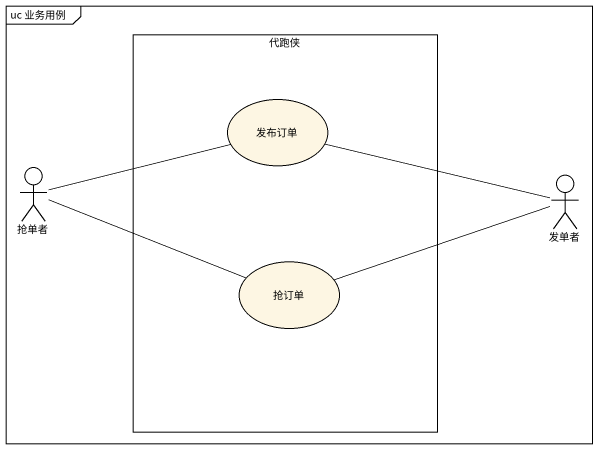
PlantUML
@startuml
mainframe uc 业务用例
rectangle 代跑侠 {
  usecase 发布订单
  usecase 抢订单
}
actor 抢单者
actor 发单者
抢单者 -right- 发布订单
抢单者 -right- 抢订单
发单者 -left- 发布订单
发单者 -left- 抢订单
@enduml
